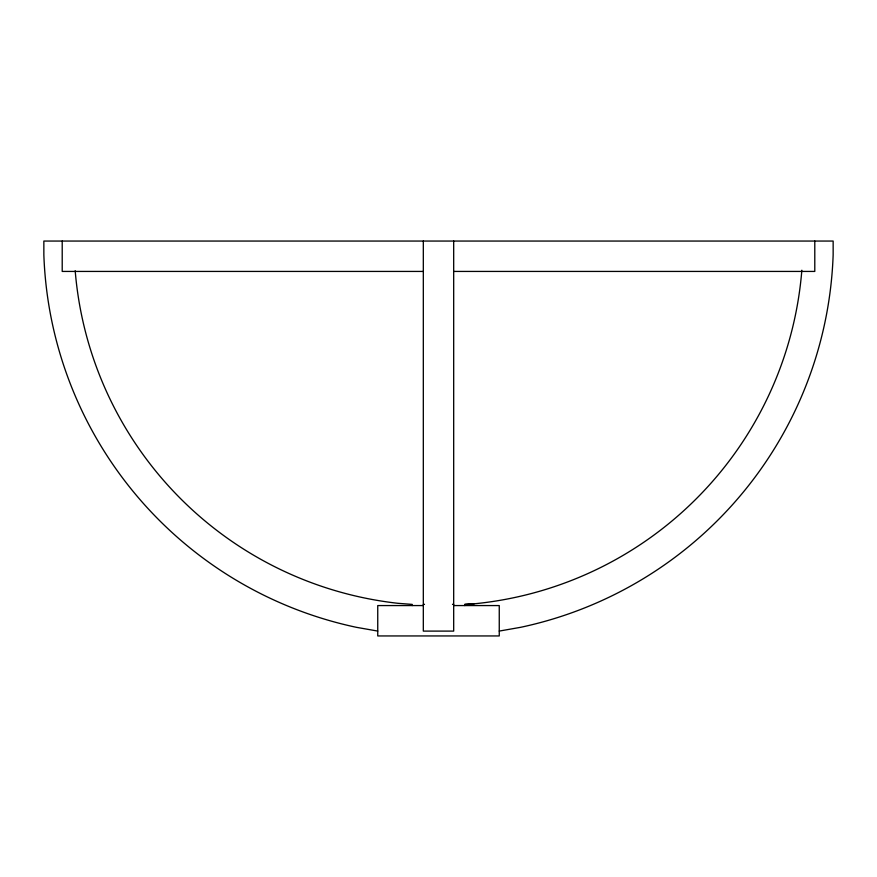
<?xml version="1.0" encoding="UTF-8"?>
<svg xmlns="http://www.w3.org/2000/svg" width="877" height="877" viewBox="0 0 877 877"><rect width="100%" height="100%" fill="white"/><g stroke="black" fill="none" stroke-linecap="round" stroke-linejoin="round"><path stroke-width="1.32" d="M499.254 631.078L520.598 627.318A394.891 394.891 0 0 0 833.15 254.834L833.15 241.054L43.85 241.054L43.85 254.834A394.891 394.891 0 0 0 356.402 627.318L377.746 631.078M464.799 605.568L464.799 604.406L474.194 603.814A364.514 364.514 0 0 0 801.841 270.226M464.799 604.417L474.194 603.814M423.986 604.374L423.317 604.396L424.49 604.363M423.317 271.431L62.212 271.431L62.212 241.054M453.683 271.431L814.788 271.431L814.788 241.054M423.317 605.568L377.746 605.568L377.746 635.946L499.254 635.946L499.254 605.568L453.683 605.568M453.014 604.385L453.683 604.406L452.51 604.352M453.683 241.054L453.683 631.1L423.317 631.1L423.317 241.054M412.201 605.568L412.201 604.396L397.994 603.31A364.514 364.514 0 0 1 75.192 270.741"/></g></svg>
